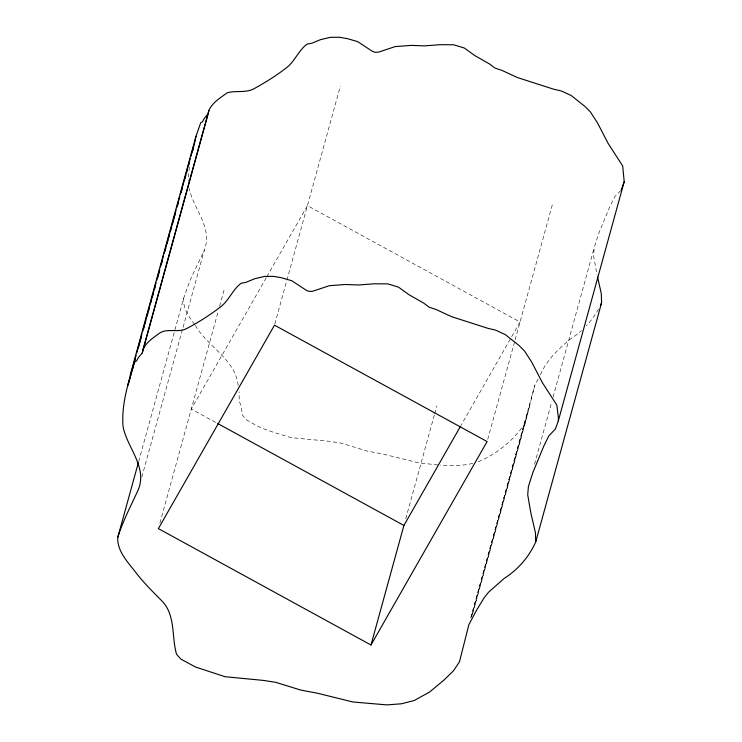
<?xml version="1.0" encoding="UTF-8"?>
<svg xmlns="http://www.w3.org/2000/svg" width="742" height="742" viewBox="0 0 742 742"><rect width="100%" height="100%" fill="white"/><g stroke="black" fill="none" stroke-linecap="round" stroke-linejoin="round"><path stroke-width="0.56" stroke-dasharray="3.71 2.78" d="M189.349 166.978L188.227 180.9M620.664 190.583L614.691 196.769L609.692 206.916L598.757 233.35L594.259 247.485L593.581 255.665L597.05 275.004M472.7 613.745L525.327 422.69L534.741 385.543L538.377 378.68M183.061 327.37L204.291 250.277C213.167 227.887 193.384 208.919 189.127 188.338M138.689 461.441L183.617 298.312L190.128 280.114L204.291 250.277M141.815 477.087L182.745 328.483M159.91 523.027L218.38 310.731M219.613 306.26L224.232 289.501M274.809 324.05L340.365 86.063M405.753 518.741L434.376 414.834M434.682 413.711L436.843 405.893M487.726 439.329L514.809 341.005M515.124 339.882L552.976 202.455M470.734 617.947L534.741 385.543M471.012 617.576L527.636 411.986M471.81 615.981L529.973 404.807M534.546 464.242L551.788 401.672M553.013 397.202L594.259 247.485M540.454 374.756C546.613 359.953 558.16 349.417 570.042 339.307A88.279 84.95 15.4 0 0 581.533 330.515M266.239 277.777L191.297 409.055L216.608 422.912M266.814 276.775L307.429 205.617L520.04 322.009L461.116 425.231M525.327 422.69C514.197 440.08 496.954 453.9 478.043 461.914M472.775 463.277L467.506 464.65L452.778 465.791L440.219 465.067M437.938 464.937L418.757 462.878L383.234 454.095L366.483 450.923L341.626 443.234L329.133 441.286L290.994 437.632L271.284 431.584L261.277 427.874L252.66 423.478L246.743 420.009L242.393 415.149L241.02 405.522L239.212 401.274L239.109 391.776M194.608 324.514C188.997 316.834 182.829 308.32 183.617 298.312M195.304 325.395C207.834 347.163 236.559 359.861 238.275 386.999M598.516 308.997A88.279 84.95 15.4 0 1 586.328 325.794"/><path stroke-width="1.11" d="M535.733 541.873L535.436 532.793L530.678 512.11L527.72 494.775L528.397 486.594L532.895 472.459L543.83 446.025L548.83 435.879L555.424 428.987L558.346 420.76L558.383 417.598L556.825 405.086L542.281 382.51L531.643 361.994L524.594 351.105L519.252 345.689L505.33 334.623L495.498 330.088L488.013 328.363L451.461 316.63L436.268 309.572L429.08 307.16L423.821 303.181L408.805 294.602L398.491 287.135L387.769 283.88L374.153 283.796L358.525 284.993L345.633 284.483L329.318 285.707L312.558 291.291L309.321 291.393L306.78 290.595L291.782 280.726L281.264 277.693L273.715 276.376L264.579 276.432L254.617 278.769L245.973 282.34L241.215 283.221C232.302 289.816 228.731 301.252 219.651 307.578C209.207 315.545 197.993 322.649 186.325 328.725C177.449 333.149 166.681 327.584 158.779 333.696C152.045 338.76 143.512 343.926 142.26 353.025L138.448 357.486L136.556 360.983L134.896 361.753C128.208 382.501 121.317 404.316 123.033 426.381C126.891 447.472 147.445 466.579 138.429 489.377C131.204 505.274 122.968 520.689 117.755 537.412C117.078 551.909 128.589 562.788 136.621 573.575C144.096 583.082 152.611 591.606 161.125 600.139C175.993 614.395 171.328 636.376 176.54 654.249L180.89 659.119L195.415 666.984L225.132 676.732L263.271 680.395L275.764 682.334L300.621 690.032L317.372 693.204L352.895 701.978L386.916 704.9L401.645 703.759L414.296 700.476L429.701 691.961L444.449 679.663L453.64 670.573L459.465 661.79L468.888 624.653L476.151 610.926L484.016 597.969L488.588 592.19L504.18 578.417A88.279 84.95 15.4 0 0 535.733 541.873L601.595 302.764L601.298 293.684L597.56 276.998M558.346 420.76L624.207 181.66L622.686 165.976L608.143 143.41L597.505 122.884L590.456 112.005L585.113 106.579L571.192 95.514L561.36 90.978L553.875 89.263L517.322 77.52L502.13 70.462L494.942 68.051L489.683 64.072L474.657 55.492L464.353 48.026L453.622 44.77L440.015 44.687L424.387 45.893L411.495 45.373L395.18 46.598L378.42 52.181L375.183 52.283L372.642 51.486L357.644 41.617L347.126 38.584L339.576 37.276L330.44 37.323L320.479 39.66L311.835 43.231L307.077 44.112C298.163 50.706 294.593 62.152 285.512 68.468C276.089 75.786 265.84 82.093 255.443 87.946C246.882 93.492 236.336 90.246 227.321 92.731C220.457 97.749 212.555 102.331 208.901 110.363L143.039 349.463M192.837 149.884L193.337 147.435L190.88 156.376M194.376 144.106L195.99 136.287L200.748 122.653L202.408 121.874L204.31 118.377L208.122 113.916L142.26 353.025M208.316 113.025L208.901 110.363M130.128 375.387L195.99 136.287M127.476 386.545L136.092 355.26M136.714 353.025L141.945 334.03M142.557 331.795L156.098 282.637M156.71 280.402L159.79 269.225M160.411 266.99L163.481 255.814M164.103 253.578L176.104 210.005M176.717 207.769L179.796 196.602M180.408 194.367L190.258 158.612M128.283 384.328L130.128 377.622M130.74 375.387L131.668 372.039M132.28 369.804L133.208 366.446M134.432 361.975L135.359 358.627M138.133 348.573L139.051 345.215M139.672 342.99L141.203 337.397M143.364 329.578L144.282 326.23M144.903 323.994L145.822 320.637M147.055 316.166L147.973 312.818M148.595 310.583L149.513 307.234M150.747 302.764L151.674 299.406M152.286 297.171L153.214 293.823M154.438 289.352L155.366 286.004M157.517 278.185L159.057 272.592M161.209 264.773L162.136 261.425M164.9 251.362L165.828 248.013M167.061 243.543L167.98 240.195M168.601 237.959L169.519 234.602M170.753 230.131L171.671 226.783M172.292 224.548L173.211 221.199M173.832 218.964L175.372 213.371M177.524 205.553L178.442 202.204M181.215 192.15L182.142 188.793M184.906 178.739L185.834 175.39M186.446 173.155L187.374 169.797M188.598 165.327L189.525 161.979M192.299 151.925L193.217 148.567M117.755 537.412L138.383 462.554M370.981 645.002L487.114 441.564L274.503 325.172L158.371 528.61L370.981 645.002L403.908 525.447L460.55 426.233M624.207 181.66L621.286 189.878M193.606 146.693L194.144 145.219M217.619 423.469L403.908 525.447M601.595 302.764A88.279 84.95 15.4 0 1 600.63 304.869"/></g></svg>
